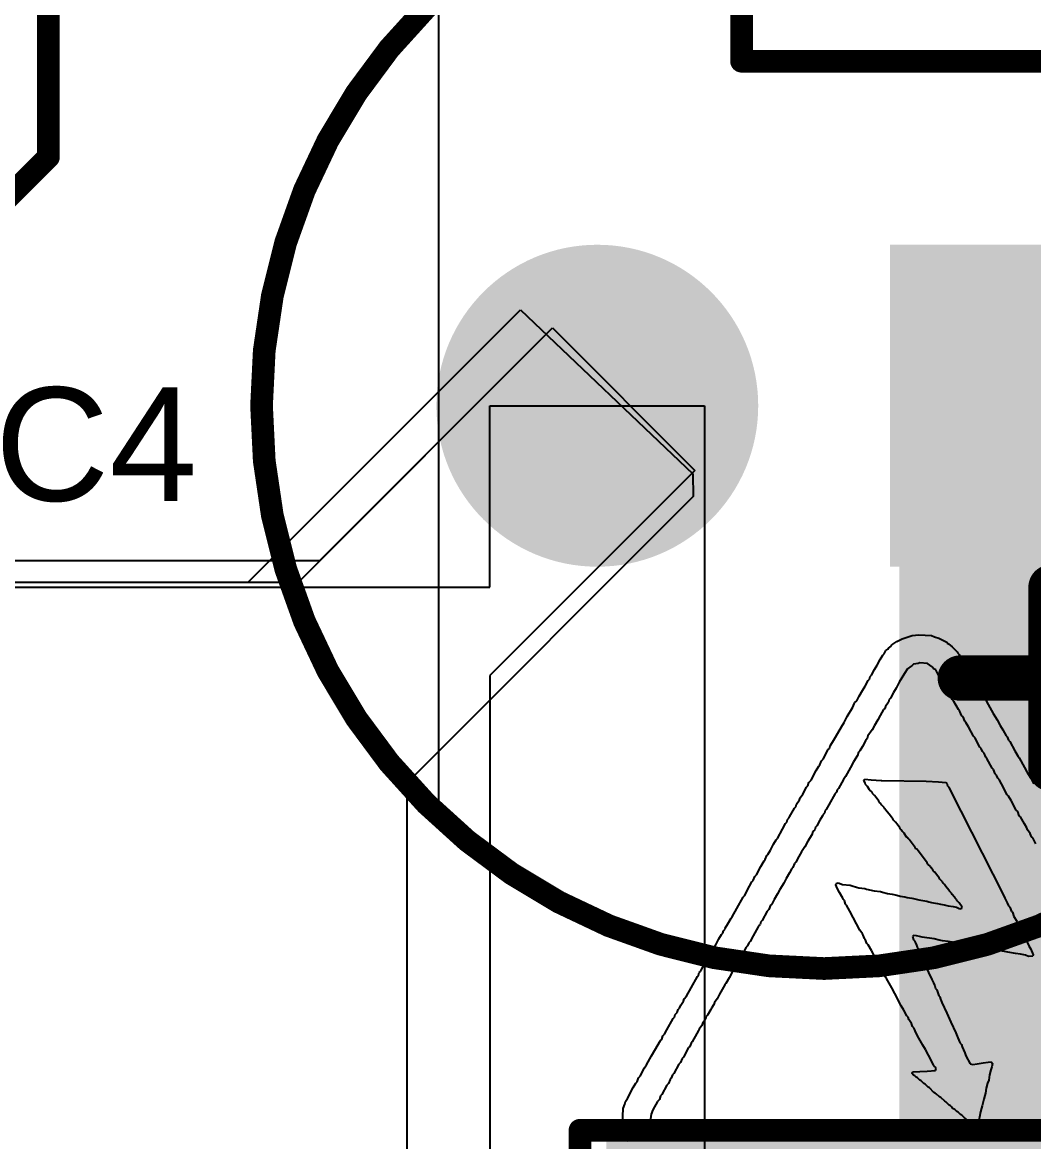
# Model space of a CAD drawing. Header units: millimetres. Extents: x -6 to 110, y 0 to 86.
# Drawn here: x 20.48 to 26.14, y 20.39 to 26.66 of the extents above; entities that cross this region are included whole.
import ezdxf

# ---------------------------------------------------------------- set-up
doc = ezdxf.new("R2010")
doc.units = ezdxf.units.MM
for name, color, linetype in [('BottomLayer', 5, 'Continuous'), ('BottomOverlay', 54, 'Continuous'), ('BottomSolder', 6, 'Continuous'), ('Mechanical2', 216, 'Continuous'), ('MidLayer1', 16, 'Continuous'), ('MidLayer2', 76, 'Continuous'), ('MultiLayer', 9, 'Continuous'), ('PadHoleLayer', 156, 'Continuous'), ('TopLayer', 1, 'Continuous'), ('TopOverlay', 2, 'Continuous'), ('TopSolder', 216, 'Continuous')]:
    doc.layers.add(name, color=color, linetype=linetype)
doc.styles.add('Arial', font='', dxfattribs={"height": 0.2})
doc.styles.get('Arial').set_extended_font_data('Arial')

# ---------------------------------------------------------------- blocks, each defined once
blk = doc.blocks.new('SMDRI127_471MT_16')
at = {"layer": 'TopOverlay', "const_width": 0.127}
for points in [[(-6.35, -6.2738), (-6.35, -2.8956)], [(6.3246, -6.2738), (-6.35, -6.2738)]]:
    blk.add_lwpolyline(points, dxfattribs=at)
at = {"layer": 'TopOverlay', "const_width": 0.0635}
blk.add_lwpolyline([(-6.3817, -6.2738, 1), (-6.3182, -6.2738, 1)], format="xyb", close=True, dxfattribs=at)
blk.add_lwpolyline([(-6.3817, -6.2738, 1), (-6.3182, -6.2738, 1)], format="xyb", close=True, dxfattribs=at)
blk = doc.blocks.new('ECG2GM2R2E09OTBO_18')
at = {"layer": 'BottomLayer'}
blk.add_hatch(color=5, dxfattribs=at).paths.add_polyline_path([(-2.12, 0.85), (-0.42, 0.85), (-0.42, -0.85), (-2.12, -0.85)])
h = blk.add_hatch(color=5, dxfattribs=at)
edge = h.paths.add_edge_path()
edge.add_arc((1.27, 0), 0.85, 0, 360)
at = {"layer": 'BottomSolder'}
blk.add_hatch(color=6, dxfattribs=at).paths.add_polyline_path([(-2.1708, 0.9008), (-0.3692, 0.9008), (-0.3692, -0.9008), (-2.1708, -0.9008)])
h = blk.add_hatch(color=6, dxfattribs=at)
edge = h.paths.add_edge_path()
edge.add_arc((1.27, 0), 0.9008, 0, 360)
at = {"layer": 'MidLayer1'}
blk.add_hatch(color=16, dxfattribs=at).paths.add_polyline_path([(-2.12, 0.85), (-0.42, 0.85), (-0.42, -0.85), (-2.12, -0.85)])
h = blk.add_hatch(color=16, dxfattribs=at)
edge = h.paths.add_edge_path()
edge.add_arc((1.27, 0), 0.85, 0, 360)
at = {"layer": 'MidLayer2'}
blk.add_hatch(color=76, dxfattribs=at).paths.add_polyline_path([(-2.12, 0.85), (-0.42, 0.85), (-0.42, -0.85), (-2.12, -0.85)])
h = blk.add_hatch(color=76, dxfattribs=at)
edge = h.paths.add_edge_path()
edge.add_arc((1.27, 0), 0.85, 0, 360)
at = {"layer": 'MultiLayer'}
blk.add_hatch(color=9, dxfattribs=at).paths.add_polyline_path([(-2.12, 0.85), (-0.42, 0.85), (-0.42, -0.85), (-2.12, -0.85)])
h = blk.add_hatch(color=9, dxfattribs=at)
edge = h.paths.add_edge_path()
edge.add_arc((1.27, 0), 0.85, 0, 360)
at = {"layer": 'PadHoleLayer'}
h = blk.add_hatch(color=156, dxfattribs=at)
edge = h.paths.add_edge_path()
edge.add_arc((-1.27, 0), 0.46, 0, 360)
h = blk.add_hatch(color=156, dxfattribs=at)
edge = h.paths.add_edge_path()
edge.add_arc((1.27, 0), 0.46, 0, 360)
at = {"layer": 'TopLayer'}
blk.add_hatch(color=1, dxfattribs=at).paths.add_polyline_path([(-2.12, 0.85), (-0.42, 0.85), (-0.42, -0.85), (-2.12, -0.85)])
h = blk.add_hatch(color=1, dxfattribs=at)
edge = h.paths.add_edge_path()
edge.add_arc((1.27, 0), 0.85, 0, 360)
at = {"layer": 'TopSolder'}
blk.add_hatch(color=216, dxfattribs=at).paths.add_polyline_path([(-2.1708, 0.9008), (-0.3692, 0.9008), (-0.3692, -0.9008), (-2.1708, -0.9008)])
h = blk.add_hatch(color=216, dxfattribs=at)
edge = h.paths.add_edge_path()
edge.add_arc((1.27, 0), 0.9008, 0, 360)
at = {"layer": 'TopOverlay'}
for p, q in [((2.159, 2.286), (2.159, 2.286)), ((2.159, 2.286), (2.3186, 2.1419)), ((2.159, -2.286), (2.159, 2.286)), ((2.3186, 2.1419), (2.5947, 1.8122)), ((2.5947, 1.8122), (2.8222, 1.4473)), ((2.8222, 1.4473), (2.9969, 1.0543)), ((2.9969, 1.0543), (3.1152, 0.6409)), ((3.1152, 0.6409), (3.175, 0.215)), ((3.175, 0.215), (3.175, -0.215)), ((3.175, -0.215), (3.1152, -0.6409)), ((3.1152, -0.6409), (2.9969, -1.0543)), ((2.9969, -1.0543), (2.8222, -1.4473)), ((2.8222, -1.4473), (2.5947, -1.8122)), ((2.5947, -1.8122), (2.3186, -2.1419)), ((2.3186, -2.1419), (2.159, -2.286))]:
    blk.add_line(p, q, dxfattribs=at)
for points, const_width in [([(3.1496, 0, 1), (-3.1496, 0, 1)], 0.127), ([(-1.3335, 2.032, 1), (-1.2065, 2.032, 1)], 0.127), ([(-0.8255, 1.524, 1), (-0.6985, 1.524, 1)], 0.127), ([(-1.3335, 1.016, 1), (-1.2065, 1.016, 1)], 0.127), ([(3.1179, 0, 1), (3.1814, 0, 1)], 0.0635)]:
    blk.add_lwpolyline(points, format="xyb", close=True, dxfattribs=dict(at, const_width=const_width))
at = {"layer": 'TopOverlay', "const_width": 0.254}
for points in [[(-1.27, 2.032), (-1.27, 1.016)], [(-0.762, 1.524), (-1.778, 1.524)]]:
    blk.add_lwpolyline(points, dxfattribs=at)
blk = doc.blocks.new('MBS10S_B_19')
at = {"layer": 'BottomOverlay', "const_width": 0.127}
for points in [[(2.1133, 2.4999), (-2.0867, 2.4999)], [(2.1133, 2.4999), (2.1133, 1.9211)]]:
    blk.add_lwpolyline(points, dxfattribs=at)
at = {"layer": 'BottomOverlay', "const_width": 0.0635}
blk.add_lwpolyline([(2.0816, 2.4999, 1), (2.1451, 2.4999, 1)], format="xyb", close=True, dxfattribs=at)
blk.add_lwpolyline([(2.0816, 2.4999, 1), (2.1451, 2.4999, 1)], format="xyb", close=True, dxfattribs=at)

msp = doc.modelspace()

# ---------------------------------------------------------------- hatches: boundary and pattern name
at = {"layer": 'BottomLayer'}
msp.add_hatch(color=5, dxfattribs=at).paths.add_polyline_path([(25.3882, 19.8783), (31.006, 19.8783), (31.006, 24.2316), (25.3882, 24.2316)])
at = {"layer": 'TopLayer'}
msp.add_hatch(color=1, dxfattribs=at).paths.add_polyline_path([(23.749, 14.4096), (37, 14.4096), (37, 20.5065), (23.749, 20.5065)])

# ---------------------------------------------------------------- linework, layer by layer
at = {"layer": 'BottomLayer'}
for p, q in [((22.1458, 23.6444), (23.4476, 24.9462)), ((23.4476, 24.9462), (24.2447, 24.1492)), ((24.2447, 24.1492), (23.0972, 23.0017)), ((10.2111, 23.6444), (22.1458, 23.6444)), ((23.0972, 23.0017), (23.0972, 8.1764))]:
    msp.add_line(p, q, dxfattribs=at)
at = {"layer": 'BottomOverlay'}
for p, q in [((25.3462, 23.1729), (25.3746, 23.1907)), ((25.3746, 23.1907), (25.4048, 23.2067)), ((25.4048, 23.2067), (25.4617, 23.2245)), ((25.4617, 23.2245), (25.4973, 23.228)), ((25.4973, 23.228), (25.5684, 23.2245)), ((25.5684, 23.2245), (25.5861, 23.2174)), ((25.5861, 23.2174), (25.611, 23.2103)), ((25.611, 23.2103), (25.6555, 23.1871)), ((25.6555, 23.1871), (25.6572, 23.1818)), ((25.6572, 23.1818), (25.6644, 23.1783)), ((25.6644, 23.1783), (25.6839, 23.1623)), ((25.2822, 23.0912), (25.2964, 23.116)), ((25.2964, 23.116), (25.3035, 23.1232)), ((25.3035, 23.1232), (25.3142, 23.1409)), ((25.3142, 23.1409), (25.3249, 23.148)), ((25.3249, 23.148), (25.3284, 23.1552)), ((25.3284, 23.1552), (25.3426, 23.1658)), ((25.3426, 23.1658), (25.3462, 23.1729)), ((25.6839, 23.1623), (25.7124, 23.1338)), ((25.7124, 23.1338), (25.7159, 23.1267)), ((25.7159, 23.1267), (25.723, 23.1196)), ((25.723, 23.1196), (25.7266, 23.1125)), ((25.7266, 23.1125), (25.7372, 23.1018)), ((25.2502, 23.0343), (25.2644, 23.0592)), ((25.2644, 23.0592), (25.2822, 23.0912)), ((25.4546, 23.0538), (25.4351, 23.0378)), ((25.4617, 23.0574), (25.4546, 23.0538)), ((25.4688, 23.0645), (25.4617, 23.0574)), ((25.4937, 23.0681), (25.4688, 23.0645)), ((25.5044, 23.0716), (25.4937, 23.0681)), ((25.547, 23.0681), (25.5044, 23.0716)), ((25.5719, 23.0503), (25.547, 23.0681)), ((25.579, 23.0467), (25.5719, 23.0503)), ((25.7372, 23.1018), (25.7461, 23.0787)), ((25.7461, 23.0787), (25.755, 23.0698)), ((25.755, 23.0698), (25.7799, 23.0236)), ((25.2218, 22.981), (25.2253, 22.9952)), ((25.2253, 22.9952), (25.2324, 23.0023)), ((25.2324, 23.0023), (25.2502, 23.0343)), ((25.4173, 23.013), (25.3888, 22.9632)), ((25.4351, 23.0378), (25.4173, 23.013)), ((25.5808, 23.0414), (25.579, 23.0467)), ((25.5861, 23.0361), (25.5808, 23.0414)), ((25.5933, 23.0325), (25.5861, 23.0361)), ((25.6164, 22.9881), (25.5933, 23.0325)), ((25.6199, 22.981), (25.6164, 22.9881)), ((25.7799, 23.0236), (25.7977, 22.9916)), ((25.7977, 22.9916), (25.8048, 22.9845)), ((25.1827, 22.917), (25.1969, 22.9419)), ((25.1969, 22.9419), (25.2146, 22.9738)), ((25.2146, 22.9738), (25.2218, 22.981)), ((25.3711, 22.9312), (25.3568, 22.9063)), ((25.3888, 22.9632), (25.3711, 22.9312)), ((25.627, 22.9738), (25.6199, 22.981)), ((25.6413, 22.949), (25.627, 22.9738)), ((25.6697, 22.8956), (25.6413, 22.949)), ((25.8048, 22.9845), (25.8137, 22.9614)), ((25.8137, 22.9614), (25.8226, 22.9525)), ((25.8226, 22.9525), (25.8474, 22.9063)), ((25.1507, 22.8601), (25.1649, 22.885)), ((25.1649, 22.885), (25.1827, 22.917)), ((25.332, 22.8672), (25.3284, 22.853)), ((25.3391, 22.8743), (25.332, 22.8672)), ((25.3568, 22.9063), (25.3391, 22.8743)), ((25.6786, 22.8867), (25.6697, 22.8956)), ((25.6839, 22.8672), (25.6786, 22.8867)), ((25.6946, 22.8565), (25.6839, 22.8672)), ((25.8474, 22.9063), (25.8688, 22.8707)), ((25.8688, 22.8707), (25.8865, 22.8388)), ((25.0973, 22.7712), (25.1293, 22.8245)), ((25.1293, 22.8245), (25.1364, 22.8423)), ((25.1364, 22.8423), (25.14, 22.8494)), ((25.14, 22.8494), (25.1507, 22.8601)), ((25.3, 22.8103), (25.2822, 22.7783)), ((25.3071, 22.8174), (25.3, 22.8103)), ((25.3106, 22.8281), (25.3071, 22.8174)), ((25.3284, 22.853), (25.3106, 22.8281)), ((25.7195, 22.8103), (25.6946, 22.8565)), ((25.7266, 22.8032), (25.7195, 22.8103)), ((25.7301, 22.7961), (25.7266, 22.8032)), ((25.8865, 22.8388), (25.915, 22.789)), ((25.0653, 22.7143), (25.0796, 22.7392)), ((25.0796, 22.7392), (25.0973, 22.7712)), ((25.268, 22.7534), (25.2502, 22.7214)), ((25.2822, 22.7783), (25.268, 22.7534)), ((25.7372, 22.7783), (25.7301, 22.7961)), ((25.7461, 22.7694), (25.7372, 22.7783)), ((25.755, 22.7463), (25.7461, 22.7694)), ((25.7621, 22.7392), (25.755, 22.7463)), ((25.7763, 22.7143), (25.7621, 22.7392)), ((25.915, 22.789), (25.9363, 22.7534)), ((25.9363, 22.7534), (25.9541, 22.7214)), ((25.0262, 22.6468), (25.044, 22.6788)), ((25.044, 22.6788), (25.0653, 22.7143)), ((25.236, 22.6966), (25.2129, 22.6628)), ((25.2502, 22.7214), (25.236, 22.6966)), ((25.8048, 22.661), (25.7763, 22.7143)), ((25.9541, 22.7214), (25.9683, 22.6966)), ((25.9683, 22.6966), (25.9861, 22.6646)), ((25.0013, 22.6077), (25.0156, 22.629)), ((25.0156, 22.629), (25.0262, 22.6468)), ((25.2004, 22.6361), (25.1827, 22.6041)), ((25.2093, 22.6486), (25.2004, 22.6361)), ((25.2129, 22.6628), (25.2093, 22.6486)), ((25.8119, 22.6539), (25.8048, 22.661)), ((25.8403, 22.6006), (25.8119, 22.6539)), ((25.9861, 22.6646), (25.9932, 22.6574)), ((25.9932, 22.6574), (26.0003, 22.6397)), ((26.0003, 22.6397), (26.0074, 22.6326)), ((26.0074, 22.6326), (26.0359, 22.5792)), ((24.9622, 22.533), (24.9907, 22.5863)), ((24.9907, 22.5863), (24.9978, 22.5935)), ((24.9978, 22.5935), (25.0013, 22.6077)), ((25.1542, 22.5544), (25.1329, 22.5188)), ((25.1613, 22.5721), (25.1542, 22.5544)), ((25.1684, 22.5792), (25.1613, 22.5721)), ((25.1827, 22.6041), (25.1684, 22.5792)), ((25.8474, 22.5935), (25.8403, 22.6006)), ((25.8546, 22.5757), (25.8474, 22.5935)), ((25.8634, 22.5668), (25.8546, 22.5757)), ((25.8723, 22.5437), (25.8634, 22.5668)), ((26.0359, 22.5792), (26.0536, 22.5472)), ((24.9231, 22.469), (24.9374, 22.4939)), ((24.9374, 22.4939), (24.9445, 22.501)), ((24.9445, 22.501), (24.9534, 22.5241)), ((24.9534, 22.5241), (24.9622, 22.533)), ((25.1151, 22.4868), (25.0867, 22.437)), ((25.1329, 22.5188), (25.1151, 22.4868)), ((25.8794, 22.5366), (25.8723, 22.5437)), ((25.9079, 22.4833), (25.8794, 22.5366)), ((26.0536, 22.5472), (26.0607, 22.5401)), ((26.0607, 22.5401), (26.0892, 22.4868)), ((26.0892, 22.4868), (26.1034, 22.4619)), ((24.8947, 22.4157), (24.9231, 22.469)), ((25.0867, 22.437), (25.076, 22.4193)), ((25.9168, 22.4744), (25.9079, 22.4833)), ((25.9257, 22.4513), (25.9168, 22.4744)), ((25.9328, 22.4441), (25.9257, 22.4513)), ((25.9399, 22.4264), (25.9328, 22.4441)), ((25.947, 22.4193), (25.9399, 22.4264)), ((26.1034, 22.4619), (26.1247, 22.4264)), ((26.1247, 22.4264), (26.1425, 22.3944)), ((24.8485, 22.3375), (24.8698, 22.3766)), ((24.8698, 22.3766), (24.8769, 22.3837)), ((24.8769, 22.3837), (24.8823, 22.4033)), ((24.8823, 22.4033), (24.8947, 22.4157)), ((25.0405, 22.3624), (25.0369, 22.3482)), ((25.0476, 22.3695), (25.0405, 22.3624)), ((25.076, 22.4193), (25.0476, 22.3695)), ((25.1898, 22.4157), (25.1951, 22.421)), ((25.1969, 22.3979), (25.1898, 22.4157)), ((25.1951, 22.421), (25.2306, 22.4175)), ((25.2004, 22.3908), (25.1969, 22.3979)), ((25.2111, 22.3802), (25.2004, 22.3908)), ((25.2218, 22.3624), (25.2111, 22.3802)), ((25.236, 22.3482), (25.2218, 22.3624)), ((25.2306, 22.4175), (25.2875, 22.4139)), ((25.2875, 22.4139), (25.2911, 22.4139)), ((25.2911, 22.4139), (25.5399, 22.4104)), ((25.5399, 22.4104), (25.6075, 22.4068)), ((25.6075, 22.4068), (25.6501, 22.4033)), ((25.6501, 22.4033), (25.6555, 22.3979)), ((25.6555, 22.3979), (25.659, 22.3837)), ((25.659, 22.3837), (25.6661, 22.3766)), ((25.6661, 22.3766), (25.6732, 22.3588)), ((25.9612, 22.3944), (25.947, 22.4193)), ((25.9932, 22.3339), (25.9612, 22.3944)), ((24.8129, 22.2806), (24.8307, 22.3055)), ((24.8307, 22.3055), (24.8343, 22.3162)), ((24.8343, 22.3162), (24.8485, 22.3375)), ((25.0298, 22.3411), (24.9942, 22.2771)), ((25.0369, 22.3482), (25.0298, 22.3411)), ((25.2395, 22.3411), (25.236, 22.3482)), ((25.2502, 22.3304), (25.2395, 22.3411)), ((25.2591, 22.3179), (25.2502, 22.3304)), ((25.2751, 22.2984), (25.2591, 22.3179)), ((25.2786, 22.2913), (25.2751, 22.2984)), ((25.6732, 22.3588), (25.7337, 22.2415)), ((26.0003, 22.3268), (25.9932, 22.3339)), ((26.0145, 22.3019), (26.0003, 22.3268)), ((26.043, 22.2486), (26.0145, 22.3019)), ((24.7738, 22.2095), (24.8023, 22.2593)), ((24.8023, 22.2593), (24.8094, 22.2664)), ((24.8094, 22.2664), (24.8129, 22.2806)), ((24.9729, 22.2451), (24.9694, 22.2308)), ((24.98, 22.2522), (24.9729, 22.2451)), ((24.9942, 22.2771), (24.98, 22.2522)), ((25.2857, 22.2842), (25.2786, 22.2913)), ((25.2893, 22.2771), (25.2857, 22.2842)), ((25.3035, 22.2628), (25.2893, 22.2771)), ((25.3071, 22.2557), (25.3035, 22.2628)), ((25.3142, 22.2486), (25.3071, 22.2557)), ((25.3391, 22.2166), (25.3142, 22.2486)), ((25.7337, 22.2415), (25.9719, 21.7722)), ((26.0519, 22.2397), (26.043, 22.2486)), ((26.0607, 22.2166), (26.0519, 22.2397)), ((24.7347, 22.142), (24.7525, 22.174)), ((24.7525, 22.174), (24.7596, 22.1811)), ((24.7596, 22.1811), (24.7632, 22.1953)), ((24.7632, 22.1953), (24.7703, 22.2024)), ((24.7703, 22.2024), (24.7738, 22.2095)), ((24.9445, 22.1917), (24.9267, 22.1597)), ((24.9587, 22.2166), (24.9445, 22.1917)), ((24.9622, 22.2237), (24.9587, 22.2166)), ((24.9694, 22.2308), (24.9622, 22.2237)), ((25.3426, 22.2095), (25.3391, 22.2166)), ((25.3533, 22.1988), (25.3426, 22.2095)), ((25.3568, 22.1917), (25.3533, 22.1988)), ((25.3675, 22.1811), (25.3568, 22.1917)), ((25.3764, 22.1686), (25.3675, 22.1811)), ((26.0679, 22.2095), (26.0607, 22.2166)), ((26.0892, 22.1704), (26.0679, 22.2095)), ((24.7063, 22.0886), (24.7347, 22.142)), ((24.8983, 22.11), (24.8769, 22.0744)), ((24.9054, 22.1277), (24.8983, 22.11)), ((24.916, 22.1384), (24.9054, 22.1277)), ((24.9196, 22.1526), (24.916, 22.1384)), ((24.9267, 22.1597), (24.9196, 22.1526)), ((25.3924, 22.1491), (25.3764, 22.1686)), ((25.396, 22.142), (25.3924, 22.1491)), ((25.4031, 22.1349), (25.396, 22.142)), ((25.4066, 22.1277), (25.4031, 22.1349)), ((25.4155, 22.1189), (25.4066, 22.1277)), ((25.4297, 22.0975), (25.4155, 22.1189)), ((26.1034, 22.1491), (26.0892, 22.1704)), ((26.107, 22.1384), (26.1034, 22.1491)), ((26.1212, 22.1171), (26.107, 22.1384)), ((26.1283, 22.0993), (26.1212, 22.1171)), ((24.6672, 22.0247), (24.6849, 22.0566)), ((24.6849, 22.0566), (24.6992, 22.0815)), ((24.6992, 22.0815), (24.7063, 22.0886)), ((24.8769, 22.0744), (24.8591, 22.0424)), ((25.4368, 22.094), (25.4297, 22.0975)), ((25.4386, 22.0886), (25.4368, 22.094)), ((25.4439, 22.0833), (25.4386, 22.0886)), ((25.4777, 22.0389), (25.4439, 22.0833)), ((26.1354, 22.0922), (26.1283, 22.0993)), ((26.1532, 22.0602), (26.1354, 22.0922)), ((24.6387, 21.9713), (24.6476, 21.9944)), ((24.6476, 21.9944), (24.653, 21.9998)), ((24.653, 21.9998), (24.6672, 22.0247)), ((24.8271, 21.9891), (24.8094, 21.9571)), ((24.8414, 22.014), (24.8271, 21.9891)), ((24.8449, 22.0211), (24.8414, 22.014)), ((24.8591, 22.0424), (24.8449, 22.0211)), ((25.4813, 22.0318), (25.4777, 22.0389)), ((25.4866, 22.03), (25.4813, 22.0318)), ((25.4955, 22.0175), (25.4866, 22.03)), ((25.5453, 21.9536), (25.4955, 22.0175)), ((24.589, 21.886), (24.6138, 21.9322)), ((24.6138, 21.9322), (24.6316, 21.9642)), ((24.6316, 21.9642), (24.6387, 21.9713)), ((24.788, 21.9216), (24.7738, 21.8967)), ((24.7934, 21.9269), (24.788, 21.9216)), ((24.8023, 21.95), (24.7934, 21.9269)), ((24.8094, 21.9571), (24.8023, 21.95)), ((25.5488, 21.9464), (25.5453, 21.9536)), ((25.563, 21.9322), (25.5488, 21.9464)), ((25.5666, 21.9251), (25.563, 21.9322)), ((25.5773, 21.9144), (25.5666, 21.9251)), ((24.5712, 21.854), (24.5801, 21.8771)), ((24.5801, 21.8771), (24.589, 21.886)), ((24.756, 21.8647), (24.7418, 21.8398)), ((24.7738, 21.8967), (24.756, 21.8647)), ((25.5808, 21.9073), (25.5773, 21.9144)), ((25.5879, 21.9002), (25.5808, 21.9073)), ((25.5968, 21.8878), (25.5879, 21.9002)), ((25.6128, 21.8682), (25.5968, 21.8878)), ((25.6164, 21.8611), (25.6128, 21.8682)), ((25.6306, 21.8469), (25.6164, 21.8611)), ((24.5214, 21.7687), (24.5499, 21.822)), ((24.5499, 21.822), (24.5641, 21.8469)), ((24.5641, 21.8469), (24.5712, 21.854)), ((24.7205, 21.8042), (24.7063, 21.7794)), ((24.7418, 21.8398), (24.7205, 21.8042)), ((25.0333, 21.8291), (25.0351, 21.838)), ((25.0405, 21.8114), (25.0333, 21.8291)), ((25.0351, 21.838), (25.0458, 21.8416)), ((25.0547, 21.7865), (25.0405, 21.8114)), ((25.0458, 21.8416), (25.0707, 21.8309)), ((25.0707, 21.8309), (25.1133, 21.8273)), ((25.1133, 21.8273), (25.124, 21.8238)), ((25.124, 21.8238), (25.1489, 21.8167)), ((25.1489, 21.8167), (25.1631, 21.8131)), ((25.1631, 21.8131), (25.1951, 21.8096)), ((25.1951, 21.8096), (25.2058, 21.806)), ((25.2058, 21.806), (25.2484, 21.7954)), ((25.6341, 21.8398), (25.6306, 21.8469)), ((25.6413, 21.8327), (25.6341, 21.8398)), ((25.6501, 21.8202), (25.6413, 21.8327)), ((25.6661, 21.8007), (25.6501, 21.8202)), ((25.6697, 21.7936), (25.6661, 21.8007)), ((24.4788, 21.6976), (24.5143, 21.7616)), ((24.5143, 21.7616), (24.5214, 21.7687)), ((24.6885, 21.7474), (24.6743, 21.7225)), ((24.7063, 21.7794), (24.6885, 21.7474)), ((25.0724, 21.7545), (25.0547, 21.7865)), ((25.076, 21.7474), (25.0724, 21.7545)), ((25.0813, 21.742), (25.076, 21.7474)), ((25.0867, 21.7225), (25.0813, 21.742)), ((25.2484, 21.7954), (25.284, 21.7918)), ((25.284, 21.7918), (25.2946, 21.7882)), ((25.2946, 21.7882), (25.3231, 21.7811)), ((25.3231, 21.7811), (25.348, 21.7776)), ((25.348, 21.7776), (25.3746, 21.7722)), ((25.3746, 21.7722), (25.3942, 21.7669)), ((25.3942, 21.7669), (25.4191, 21.7634)), ((25.4191, 21.7634), (25.4333, 21.7598)), ((25.4333, 21.7598), (25.4582, 21.7562)), ((25.4582, 21.7562), (25.4688, 21.7527)), ((25.4688, 21.7527), (25.4973, 21.7456)), ((25.4973, 21.7456), (25.5435, 21.7385)), ((25.5435, 21.7385), (25.5542, 21.7349)), ((25.5542, 21.7349), (25.5684, 21.7314)), ((25.6804, 21.7829), (25.6697, 21.7936)), ((25.6839, 21.7758), (25.6804, 21.7829)), ((25.6981, 21.7616), (25.6839, 21.7758)), ((25.7017, 21.7545), (25.6981, 21.7616)), ((25.7088, 21.7474), (25.7017, 21.7545)), ((25.7124, 21.7403), (25.7088, 21.7474)), ((25.723, 21.7296), (25.7124, 21.7403)), ((25.9719, 21.7722), (25.979, 21.7545)), ((25.979, 21.7545), (25.9825, 21.7474)), ((25.9825, 21.7474), (25.9932, 21.7296)), ((24.4539, 21.6514), (24.4788, 21.6976)), ((24.6494, 21.6834), (24.621, 21.63)), ((24.6583, 21.6923), (24.6494, 21.6834)), ((24.6672, 21.7154), (24.6583, 21.6923)), ((24.6743, 21.7225), (24.6672, 21.7154)), ((25.0938, 21.7154), (25.0867, 21.7225)), ((25.1116, 21.6834), (25.0938, 21.7154)), ((25.1684, 21.5767), (25.1116, 21.6834)), ((25.5684, 21.7314), (25.6021, 21.726)), ((25.6021, 21.726), (25.6199, 21.7225)), ((25.6199, 21.7225), (25.6395, 21.7171)), ((25.6395, 21.7171), (25.6626, 21.7118)), ((25.6626, 21.7118), (25.691, 21.7083)), ((25.691, 21.7083), (25.7088, 21.7047)), ((25.7088, 21.7047), (25.7284, 21.6958)), ((25.7408, 21.7047), (25.723, 21.7296)), ((25.7284, 21.6958), (25.739, 21.6994)), ((25.739, 21.6994), (25.7408, 21.7047)), ((25.9932, 21.7296), (26.0003, 21.7118)), ((26.0003, 21.7118), (26.0074, 21.7047)), ((26.0074, 21.7047), (26.0163, 21.6816)), ((26.0163, 21.6816), (26.0216, 21.6763)), ((26.0216, 21.6763), (26.0305, 21.6532)), ((24.4148, 21.5874), (24.429, 21.6123)), ((24.429, 21.6123), (24.4468, 21.6443)), ((24.4468, 21.6443), (24.4539, 21.6514)), ((24.6103, 21.6087), (24.6032, 21.6016)), ((24.6138, 21.6229), (24.6103, 21.6087)), ((24.621, 21.63), (24.6138, 21.6229)), ((26.0305, 21.6532), (26.0465, 21.6265)), ((26.0465, 21.6265), (26.0501, 21.6123)), ((26.0501, 21.6123), (26.0572, 21.6052)), ((24.3792, 21.5269), (24.3934, 21.5518)), ((24.3934, 21.5518), (24.4005, 21.5589)), ((24.4005, 21.5589), (24.4041, 21.5732)), ((24.4041, 21.5732), (24.4112, 21.5803)), ((24.4112, 21.5803), (24.4148, 21.5874)), ((24.5996, 21.5945), (24.5712, 21.5447)), ((24.6032, 21.6016), (24.5996, 21.5945)), ((25.1827, 21.5554), (25.1684, 21.5767)), ((25.1862, 21.5483), (25.1827, 21.5554)), ((25.1933, 21.5305), (25.1862, 21.5483)), ((25.4688, 21.5465), (25.4635, 21.5412)), ((25.4848, 21.5447), (25.4688, 21.5465)), ((26.0572, 21.6052), (26.0643, 21.5874)), ((26.0643, 21.5874), (26.075, 21.5696)), ((26.075, 21.5696), (26.0821, 21.5518)), ((26.0821, 21.5518), (26.0856, 21.5447)), ((24.3472, 21.4701), (24.3614, 21.495)), ((24.3614, 21.495), (24.3792, 21.5269)), ((24.5392, 21.4878), (24.5321, 21.4807)), ((24.5463, 21.5056), (24.5392, 21.4878)), ((24.5534, 21.5127), (24.5463, 21.5056)), ((24.5712, 21.5447), (24.5534, 21.5127)), ((25.1986, 21.5252), (25.1933, 21.5305)), ((25.2075, 21.5021), (25.1986, 21.5252)), ((25.2146, 21.495), (25.2075, 21.5021)), ((25.2324, 21.463), (25.2146, 21.495)), ((25.4635, 21.5412), (25.4688, 21.5216)), ((25.4688, 21.5216), (25.4742, 21.5163)), ((25.4742, 21.5163), (25.4777, 21.5092)), ((25.4777, 21.5092), (25.4848, 21.4914)), ((25.5026, 21.5412), (25.4848, 21.5447)), ((25.4848, 21.4914), (25.4884, 21.4807)), ((25.5168, 21.5376), (25.5026, 21.5412)), ((25.5844, 21.5269), (25.5168, 21.5376)), ((25.6128, 21.5198), (25.5844, 21.5269)), ((25.6306, 21.5163), (25.6128, 21.5198)), ((25.6626, 21.5127), (25.6306, 21.5163)), ((25.6839, 21.5092), (25.6626, 21.5127)), ((25.6981, 21.5056), (25.6839, 21.5092)), ((25.7337, 21.4985), (25.6981, 21.5056)), ((25.7692, 21.495), (25.7337, 21.4985)), ((25.8119, 21.4843), (25.7692, 21.495)), ((25.8528, 21.479), (25.8119, 21.4843)), ((26.0856, 21.5447), (26.0927, 21.5376)), ((26.0927, 21.5376), (26.0963, 21.5234)), ((26.0963, 21.5234), (26.107, 21.5056)), ((26.107, 21.5056), (26.1141, 21.4878)), ((26.1141, 21.4878), (26.1247, 21.4701)), ((24.3081, 21.4025), (24.3259, 21.4345)), ((24.3259, 21.4345), (24.3437, 21.463)), ((24.3437, 21.463), (24.3472, 21.4701)), ((24.5036, 21.4274), (24.4859, 21.3954)), ((24.5321, 21.4807), (24.5036, 21.4274)), ((25.2609, 21.4096), (25.2324, 21.463)), ((25.4884, 21.4807), (25.499, 21.463)), ((25.499, 21.463), (25.5026, 21.4487)), ((25.5026, 21.4487), (25.5062, 21.4416)), ((25.5062, 21.4416), (25.5346, 21.3812)), ((25.8777, 21.4754), (25.8528, 21.479)), ((25.8972, 21.4701), (25.8777, 21.4754)), ((25.9274, 21.4647), (25.8972, 21.4701)), ((25.9772, 21.4576), (25.9274, 21.4647)), ((25.9968, 21.4523), (25.9772, 21.4576)), ((26.0394, 21.4452), (25.9968, 21.4523)), ((26.0679, 21.4416), (26.0394, 21.4452)), ((26.0945, 21.4363), (26.0679, 21.4416)), ((26.1123, 21.4292), (26.0945, 21.4363)), ((26.1354, 21.431), (26.1123, 21.4292)), ((26.1247, 21.4701), (26.139, 21.4381)), ((26.139, 21.4381), (26.1354, 21.431)), ((24.2797, 21.3528), (24.3081, 21.4025)), ((24.4716, 21.3705), (24.4574, 21.3492)), ((24.4788, 21.3883), (24.4716, 21.3705)), ((24.4859, 21.3954), (24.4788, 21.3883)), ((25.2929, 21.3492), (25.2609, 21.4096)), ((25.5346, 21.3812), (25.5417, 21.3634)), ((25.5417, 21.3634), (25.5524, 21.3385)), ((24.2228, 21.2532), (24.2583, 21.3172)), ((24.2583, 21.3172), (24.2655, 21.3243)), ((24.2655, 21.3243), (24.269, 21.3385)), ((24.269, 21.3385), (24.2761, 21.3456)), ((24.2761, 21.3456), (24.2797, 21.3528)), ((24.4361, 21.3101), (24.4183, 21.2781)), ((24.4574, 21.3492), (24.4361, 21.3101)), ((25.2964, 21.3421), (25.2929, 21.3492)), ((25.3017, 21.3368), (25.2964, 21.3421)), ((25.3106, 21.3136), (25.3017, 21.3368)), ((25.3177, 21.3065), (25.3106, 21.3136)), ((25.3462, 21.2532), (25.3177, 21.3065)), ((25.5524, 21.3385), (25.5702, 21.2994)), ((25.5702, 21.2994), (25.5808, 21.2817)), ((24.1979, 21.207), (24.2228, 21.2532)), ((24.4112, 21.271), (24.3828, 21.2177)), ((24.4183, 21.2781), (24.4112, 21.271)), ((25.364, 21.2212), (25.3462, 21.2532)), ((25.5808, 21.2817), (25.5879, 21.2639)), ((25.5879, 21.2639), (25.5915, 21.2497)), ((25.5915, 21.2497), (25.5986, 21.2425)), ((25.5986, 21.2425), (25.611, 21.2088)), ((24.1659, 21.1572), (24.1801, 21.1786)), ((24.1801, 21.1786), (24.1837, 21.1928)), ((24.1837, 21.1928), (24.1979, 21.207)), ((24.3543, 21.1714), (24.3508, 21.1608)), ((24.3686, 21.1928), (24.3543, 21.1714)), ((24.3828, 21.2177), (24.3686, 21.1928)), ((25.3995, 21.1537), (25.364, 21.2212)), ((25.611, 21.2088), (25.6164, 21.2034)), ((25.6164, 21.2034), (25.6199, 21.1892)), ((25.6199, 21.1892), (25.627, 21.1714)), ((25.627, 21.1714), (25.6555, 21.111)), ((24.1339, 21.1039), (24.1446, 21.1146)), ((24.1446, 21.1146), (24.1517, 21.1323)), ((24.1517, 21.1323), (24.1588, 21.1394)), ((24.1588, 21.1394), (24.1659, 21.1572)), ((24.333, 21.1323), (24.3152, 21.1003)), ((24.3366, 21.1394), (24.333, 21.1323)), ((24.3508, 21.1608), (24.3366, 21.1394)), ((25.4137, 21.1288), (25.3995, 21.1537)), ((25.4315, 21.0968), (25.4137, 21.1288)), ((25.6555, 21.111), (25.6697, 21.079)), ((24.0877, 21.0186), (24.1233, 21.0826)), ((24.1233, 21.0826), (24.1304, 21.0897)), ((24.1304, 21.0897), (24.1339, 21.1039)), ((24.2868, 21.0541), (24.2832, 21.0435)), ((24.3046, 21.079), (24.2868, 21.0541)), ((24.3081, 21.0932), (24.3046, 21.079)), ((24.3152, 21.1003), (24.3081, 21.0932)), ((25.4386, 21.0897), (25.4315, 21.0968)), ((25.4422, 21.0755), (25.4386, 21.0897)), ((25.4564, 21.0541), (25.4422, 21.0755)), ((25.4635, 21.0364), (25.4564, 21.0541)), ((25.6697, 21.079), (25.6768, 21.0612)), ((25.6768, 21.0612), (25.7052, 21.0008)), ((24.0593, 20.9653), (24.0646, 20.9848)), ((24.0646, 20.9848), (24.0735, 20.9937)), ((24.0735, 20.9937), (24.0877, 21.0186)), ((24.2548, 20.9972), (24.2299, 20.951)), ((24.2655, 21.015), (24.2548, 20.9972)), ((24.269, 21.0221), (24.2655, 21.015)), ((24.2832, 21.0435), (24.269, 21.0221)), ((25.4706, 21.0292), (25.4635, 21.0364)), ((25.4742, 21.0221), (25.4706, 21.0292)), ((25.4813, 21.0044), (25.4742, 21.0221)), ((25.499, 20.9724), (25.4813, 21.0044)), ((25.7052, 21.0008), (25.7124, 20.983)), ((25.7124, 20.983), (25.7266, 20.951)), ((24.0202, 20.9048), (24.0522, 20.9581)), ((24.0522, 20.9581), (24.0593, 20.9653)), ((24.2157, 20.9261), (24.2086, 20.919)), ((24.2228, 20.9439), (24.2157, 20.9261)), ((24.2299, 20.951), (24.2228, 20.9439)), ((25.5204, 20.9333), (25.499, 20.9724)), ((25.5346, 20.9084), (25.5204, 20.9333)), ((25.7266, 20.951), (25.7301, 20.9439)), ((25.7301, 20.9439), (25.7372, 20.9368)), ((25.7372, 20.9368), (25.7408, 20.9226)), ((25.7408, 20.9226), (25.755, 20.8906)), ((23.9739, 20.8231), (24.0024, 20.8728)), ((24.0024, 20.8728), (24.0202, 20.9048)), ((24.173, 20.8586), (24.1641, 20.8355)), ((24.1801, 20.8657), (24.173, 20.8586)), ((24.2086, 20.919), (24.1801, 20.8657)), ((25.5524, 20.8764), (25.5346, 20.9084)), ((25.5808, 20.8231), (25.5524, 20.8764)), ((25.755, 20.8906), (25.7621, 20.8728)), ((25.7621, 20.8728), (25.7852, 20.8284)), ((23.9384, 20.7591), (23.9633, 20.8053)), ((23.9633, 20.8053), (23.9739, 20.8231)), ((24.1553, 20.8266), (24.1268, 20.7733)), ((24.1641, 20.8355), (24.1553, 20.8266)), ((25.5844, 20.8159), (25.5808, 20.8231)), ((25.5915, 20.8088), (25.5844, 20.8159)), ((25.595, 20.8017), (25.5915, 20.8088)), ((25.5915, 20.7911), (25.595, 20.8017)), ((25.7852, 20.8284), (25.7995, 20.8248)), ((25.7995, 20.8248), (25.8243, 20.8284)), ((25.8243, 20.8284), (25.8581, 20.8337)), ((25.8581, 20.8337), (25.8865, 20.8373)), ((25.8865, 20.8373), (25.9025, 20.839)), ((25.9008, 20.7946), (25.8937, 20.7662)), ((25.9061, 20.8106), (25.9008, 20.7946)), ((25.9025, 20.839), (25.9114, 20.8302)), ((25.9114, 20.8302), (25.9061, 20.8106)), ((23.9206, 20.7271), (23.9295, 20.7502)), ((23.9295, 20.7502), (23.9384, 20.7591)), ((24.1055, 20.7413), (24.0966, 20.7182)), ((24.1126, 20.7484), (24.1055, 20.7413)), ((24.1197, 20.7662), (24.1126, 20.7484)), ((24.1268, 20.7733), (24.1197, 20.7662)), ((25.4599, 20.7733), (25.4635, 20.7839)), ((25.4688, 20.7644), (25.4599, 20.7733)), ((25.4635, 20.7839), (25.5453, 20.7875)), ((25.4759, 20.7608), (25.4688, 20.7644)), ((25.4831, 20.7537), (25.4759, 20.7608)), ((25.4902, 20.7502), (25.4831, 20.7537)), ((25.5044, 20.736), (25.4902, 20.7502)), ((25.5115, 20.7324), (25.5044, 20.736)), ((25.5257, 20.7182), (25.5115, 20.7324)), ((25.5453, 20.7875), (25.5915, 20.7911)), ((25.8901, 20.7377), (25.883, 20.72)), ((25.8937, 20.7662), (25.8901, 20.7377)), ((23.8673, 20.6346), (23.8993, 20.6951)), ((23.8993, 20.6951), (23.9135, 20.72)), ((23.9135, 20.72), (23.9206, 20.7271)), ((24.0877, 20.7093), (24.0593, 20.656)), ((24.0966, 20.7182), (24.0877, 20.7093)), ((25.5328, 20.7146), (25.5257, 20.7182)), ((25.5506, 20.6968), (25.5328, 20.7146)), ((25.5577, 20.6933), (25.5506, 20.6968)), ((25.5826, 20.6684), (25.5577, 20.6933)), ((25.8759, 20.6915), (25.8706, 20.6649)), ((25.883, 20.72), (25.8759, 20.6915)), ((23.8531, 20.6026), (23.8566, 20.6169)), ((23.8566, 20.6169), (23.8673, 20.6346)), ((24.0344, 20.6169), (24.0095, 20.5706)), ((24.0468, 20.6293), (24.0344, 20.6169)), ((24.0522, 20.6489), (24.0468, 20.6293)), ((24.0593, 20.656), (24.0522, 20.6489)), ((25.5897, 20.6649), (25.5826, 20.6684)), ((25.595, 20.6595), (25.5897, 20.6649)), ((25.6146, 20.6435), (25.595, 20.6595)), ((25.6217, 20.64), (25.6146, 20.6435)), ((25.643, 20.6186), (25.6217, 20.64)), ((25.6501, 20.6151), (25.643, 20.6186)), ((25.6679, 20.5973), (25.6501, 20.6151)), ((25.8617, 20.6311), (25.8528, 20.5938)), ((25.867, 20.6506), (25.8617, 20.6311)), ((25.8706, 20.6649), (25.867, 20.6506)), ((23.8389, 20.4924), (23.8424, 20.5778)), ((23.8424, 20.5778), (23.8531, 20.6026)), ((23.9988, 20.5458), (23.9953, 20.5209)), ((24.0095, 20.5706), (23.9988, 20.5458)), ((25.675, 20.5938), (25.6679, 20.5973)), ((25.6804, 20.5884), (25.675, 20.5938)), ((25.6839, 20.5813), (25.6804, 20.5884)), ((25.6928, 20.576), (25.6839, 20.5813)), ((25.6999, 20.5724), (25.6928, 20.576)), ((25.7106, 20.5618), (25.6999, 20.5724)), ((25.7177, 20.5582), (25.7106, 20.5618)), ((25.7319, 20.544), (25.7177, 20.5582)), ((25.739, 20.5404), (25.7319, 20.544)), ((25.8439, 20.56), (25.8386, 20.5298)), ((25.8492, 20.5795), (25.8439, 20.56)), ((25.8528, 20.5938), (25.8492, 20.5795)), ((23.8424, 20.4675), (23.8389, 20.4924)), ((23.9953, 20.5209), (23.9988, 20.4853)), ((23.9988, 20.4853), (24.013, 20.4604)), ((25.7532, 20.5262), (25.739, 20.5404)), ((25.7603, 20.5227), (25.7532, 20.5262)), ((25.7852, 20.4978), (25.7603, 20.5227)), ((25.7923, 20.4942), (25.7852, 20.4978)), ((25.7977, 20.4889), (25.7923, 20.4942)), ((25.8012, 20.4818), (25.7977, 20.4889)), ((25.8066, 20.4764), (25.8012, 20.4818)), ((25.8261, 20.4853), (25.8226, 20.4782)), ((25.8297, 20.4995), (25.8261, 20.4853)), ((25.8386, 20.5298), (25.8297, 20.4995)), ((23.8531, 20.432), (23.8424, 20.4675)), ((23.8602, 20.4071), (23.8531, 20.432)), ((24.013, 20.4604), (24.0255, 20.4444)), ((24.0255, 20.4444), (24.0326, 20.4409)), ((24.0326, 20.4409), (24.0468, 20.4267)), ((24.0468, 20.4267), (24.0646, 20.4196)), ((24.0646, 20.4196), (24.0788, 20.416)), ((25.8172, 20.4729), (25.8066, 20.4764)), ((25.8226, 20.4782), (25.8172, 20.4729)), ((23.8673, 20.4), (23.8602, 20.4071)), ((23.8708, 20.3929), (23.8673, 20.4)), ((24.0788, 20.416), (24.1233, 20.4142)), ((24.1233, 20.4142), (24.5943, 20.416)), ((24.5943, 20.416), (24.5979, 20.416)), ((24.5979, 20.416), (25.5559, 20.4142)), ((25.5559, 20.4142), (25.6181, 20.416)), ((25.6181, 20.416), (25.6288, 20.4124)), ((25.6288, 20.4124), (25.7923, 20.416)), ((25.7923, 20.416), (25.8599, 20.4124)), ((25.8599, 20.4124), (26.9033, 20.4142))]:
    msp.add_line(p, q, dxfattribs=at)
at = {"layer": 'Mechanical2', "const_width": 0.127}
for points in [[(20.6258, 25.903), (20.6258, 28.4282)], [(19.2625, 24.5397), (20.6258, 25.903)]]:
    msp.add_lwpolyline(points, dxfattribs=at)
at = {"layer": 'Mechanical2', "const_width": 0.0635}
msp.add_lwpolyline([(20.5941, 25.903, 1), (20.6576, 25.903, 1)], format="xyb", close=True, dxfattribs=at)
msp.add_lwpolyline([(20.5941, 25.903, 1), (20.6576, 25.903, 1)], format="xyb", close=True, dxfattribs=at)
at = {"layer": 'MidLayer1'}
for p, q in [((21.7442, 23.5236), (23.2682, 25.0477)), ((23.2682, 25.0477), (24.2333, 24.1298)), ((24.2333, 24.1298), (24.2349, 24.0028)), ((24.2349, 24.0028), (22.6314, 22.3993)), ((8.0994, 23.5236), (21.7442, 23.5236)), ((22.6314, 22.3993), (22.6314, 14.5856))]:
    msp.add_line(p, q, dxfattribs=at)
at = {"layer": 'MidLayer2'}
for p, q in [((23.0972, 23.495), (23.0972, 24.511)), ((23.0972, 24.511), (24.2992, 24.511)), ((24.2992, 24.511), (24.2992, 23.6782)), ((24.2992, 23.6782), (24.2992, 19.4153)), ((8.128, 23.495), (23.0972, 23.495))]:
    msp.add_line(p, q, dxfattribs=at)
at = {"layer": 'MultiLayer'}
for p, q in [((20.6258, 25.903), (20.6258, 28.4282)), ((19.2625, 24.5397), (20.6258, 25.903))]:
    msp.add_line(p, q, dxfattribs=at)
at = {"layer": 'TopLayer'}
for p, q in [((22.025, 23.5236), (23.4476, 24.9462)), ((23.4476, 24.9462), (24.2447, 24.1492)), ((24.2447, 24.1492), (23.0972, 23.0017)), ((8.9376, 23.5236), (22.025, 23.5236)), ((23.0972, 23.0017), (23.0972, 13.8358))]:
    msp.add_line(p, q, dxfattribs=at)

# ---------------------------------------------------------------- block references
for name, p, rotation in [('MBS10S_B_19', (26.6192, 28.9386), 180), ('ECG2GM2R2E09OTBO_18', (24.9682, 24.511), 180), ('SMDRI127_471MT_16', (29.875, 14.1065), 270)]:
    msp.add_blockref(name, p, dxfattribs=dict(rotation=rotation))

# ---------------------------------------------------------------- texts
at = {"layer": 'TopOverlay', "style": 'Arial'}
msp.add_text('C4', height=0.635, dxfattribs=at).set_placement((20.3253, 23.9786))

doc.saveas('drawing.dxf')
